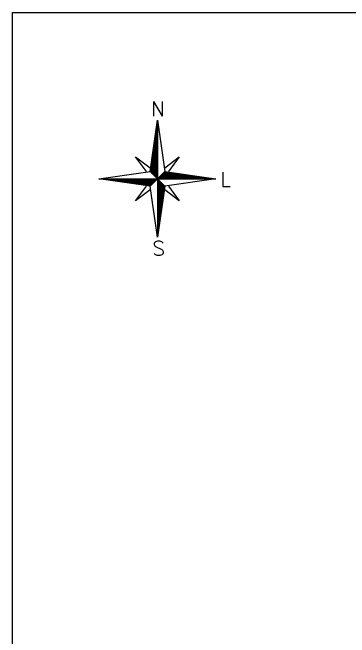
# Model space of a CAD drawing. Extents: x 714896 to 749292, y 8417558 to 8447149.
# Drawn here: x 714896 to 723609, y 8430989 to 8447149 of the extents above; entities that cross this region are included whole.
import ezdxf

# ---------------------------------------------------------------- set-up
doc = ezdxf.new("R2010")
doc.units = 0
doc.header["$MEASUREMENT"] = 0
doc.layers.get('0').update_dxf_attribs({"linetype": 'CONTINUOUS'})
doc.styles.add('STYLE1', font='romans.shx')

# ---------------------------------------------------------------- blocks, each defined once
blk = doc.blocks.new('*X5')
at = {"color": 0, "linetype": 'BYBLOCK'}
for p, q in [((-217.53, 160.4998), (-217.53, 160.5)), ((-217.52, 160.4984), (-217.52, 160.5)), ((-217.51, 160.497), (-217.51, 160.5)), ((-217.5, 160.4955), (-217.5, 160.5)), ((-217.49, 160.4941), (-217.49, 160.5)), ((-217.48, 160.4927), (-217.48, 160.5)), ((-217.47, 160.4913), (-217.47, 160.5)), ((-217.46, 160.4898), (-217.46, 160.5)), ((-217.45, 160.4884), (-217.45, 160.5)), ((-217.44, 160.487), (-217.44, 160.5)), ((-217.43, 160.4855), (-217.43, 160.5)), ((-217.42, 160.4841), (-217.42, 160.5)), ((-217.41, 160.4827), (-217.41, 160.5)), ((-217.4, 160.4812), (-217.4, 160.5)), ((-217.39, 160.4798), (-217.39, 160.5)), ((-217.38, 160.4784), (-217.38, 160.5)), ((-217.37, 160.477), (-217.37, 160.5)), ((-217.36, 160.4755), (-217.36, 160.5)), ((-217.35, 160.4741), (-217.35, 160.5)), ((-217.34, 160.4727), (-217.34, 160.5)), ((-217.33, 160.4712), (-217.33, 160.5)), ((-217.32, 160.4698), (-217.32, 160.5)), ((-217.31, 160.4684), (-217.31, 160.5)), ((-217.3, 160.467), (-217.3, 160.5)), ((-217.29, 160.4655), (-217.29, 160.5)), ((-217.28, 160.4641), (-217.28, 160.5)), ((-217.27, 160.4627), (-217.27, 160.5)), ((-217.26, 160.4613), (-217.26, 160.5)), ((-217.25, 160.4598), (-217.25, 160.5)), ((-217.24, 160.4584), (-217.24, 160.5)), ((-217.23, 160.457), (-217.23, 160.5)), ((-217.22, 160.4555), (-217.22, 160.5)), ((-217.21, 160.4541), (-217.21, 160.5)), ((-217.2, 160.4527), (-217.2, 160.5)), ((-217.19, 160.4512), (-217.19, 160.5)), ((-217.18, 160.4498), (-217.18, 160.5)), ((-217.17, 160.4484), (-217.17, 160.5)), ((-217.16, 160.447), (-217.16, 160.5)), ((-217.15, 160.4455), (-217.15, 160.5)), ((-217.14, 160.4441), (-217.14, 160.5)), ((-217.13, 160.4427), (-217.13, 160.5)), ((-217.12, 160.4412), (-217.12, 160.5)), ((-217.11, 160.4398), (-217.11, 160.5)), ((-217.1, 160.4384), (-217.1, 160.5)), ((-217.09, 160.4412), (-217.09, 160.5)), ((-217.08, 160.4512), (-217.08, 160.5)), ((-217.07, 160.4613), (-217.07, 160.5)), ((-217.06, 160.4712), (-217.06, 160.5)), ((-217.05, 160.4812), (-217.05, 160.5)), ((-217.04, 160.4913), (-217.04, 160.5))]:
    blk.add_line(p, q, dxfattribs=at)
blk = doc.blocks.new('A$C653138F6')
for p, q in [((0.01021, 0.01678), (0.01167, 0.02699)), ((0.01167, 0.02699), (0.01167, 0.01532)), ((0.01167, 0.02699), (0.01313, 0.01678)), ((0.00729, 0.01969), (0.01021, 0.01751)), ((0.00948, 0.01678), (0.00729, 0.01969)), ((0.01313, 0.01751), (0.01605, 0.01969)), ((0.01605, 0.01969), (0.01386, 0.01678)), ((0, 0.01532), (0.01021, 0.01678)), ((0.01167, 0.01532), (0.01021, 0.01678)), ((0.01167, 0.01532), (0.01313, 0.01678)), ((0.01313, 0.01678), (0.02334, 0.01532)), ((0.01021, 0.01386), (0, 0.01532)), ((0, 0.01532), (0.01167, 0.01532)), ((0.01021, 0.01386), (0.01167, 0.01532)), ((0.01167, 0.01532), (0.02334, 0.01532)), ((0.01167, 0.01532), (0.01167, 0.00365)), ((0.01313, 0.01386), (0.01167, 0.01532)), ((0.02334, 0.01532), (0.01313, 0.01386)), ((0.00729, 0.01094), (0.00948, 0.01386)), ((0.01167, 0.00365), (0.01021, 0.01386)), ((0.01313, 0.01386), (0.01167, 0.00365)), ((0.01386, 0.01386), (0.01605, 0.01094)), ((0.01021, 0.01313), (0.00729, 0.01094)), ((0.01605, 0.01094), (0.01313, 0.01313))]:
    blk.add_line(p, q)
at = {"linetype": 'BYBLOCK', "yscale": 0.02334150000007823, "zscale": 0.02334150000000001}
for p, xscale, rotation in [((-3.73464, -5.05052), 0.02334150000007823, 270), ((-5.05416, 3.76163), 0.02334150000000489, 180), ((3.75798, 5.08115), 0.02334150000007823, 90)]:
    blk.add_blockref('*X5', p, dxfattribs=dict(at, xscale=xscale, rotation=rotation))
at = {"linetype": 'BYBLOCK', "xscale": 0.02334150000000489, "yscale": 0.02334150000007823, "zscale": 0.02334150000000001}
blk.add_blockref('*X5', (5.07751, -3.73099), dxfattribs=at)
at = {"style": 'STYLE1'}
for s, p in [('N', (0.01041, 0.02783)), ('L', (0.0242, 0.01377)), ('S', (0.01069, 0))]:
    blk.add_text(s, height=0.00291, dxfattribs=at).set_placement(p)
blk = doc.blocks.new('A$C1CA336EE')
at = {"xscale": 900, "yscale": 900, "zscale": 900}
blk.add_blockref('A$C653138F6', (0, 0), dxfattribs=at)
blk = doc.blocks.new('A$C4C56688B')
at = {"xscale": 12, "yscale": 12, "zscale": 12}
blk.add_blockref('A$C1CA336EE', (0, 0), dxfattribs=at)

msp = doc.modelspace()

# ---------------------------------------------------------------- linework, layer by layer
msp.add_lwpolyline([(714896, 8447149), (749292, 8447149), (749292, 8417558), (714896, 8417558)], close=True)

# ---------------------------------------------------------------- block references
at = {"xscale": 12, "yscale": 12, "zscale": 12}
msp.add_blockref('A$C4C56688B', (717129, 8440863), dxfattribs=at)

doc.saveas('drawing.dxf')
